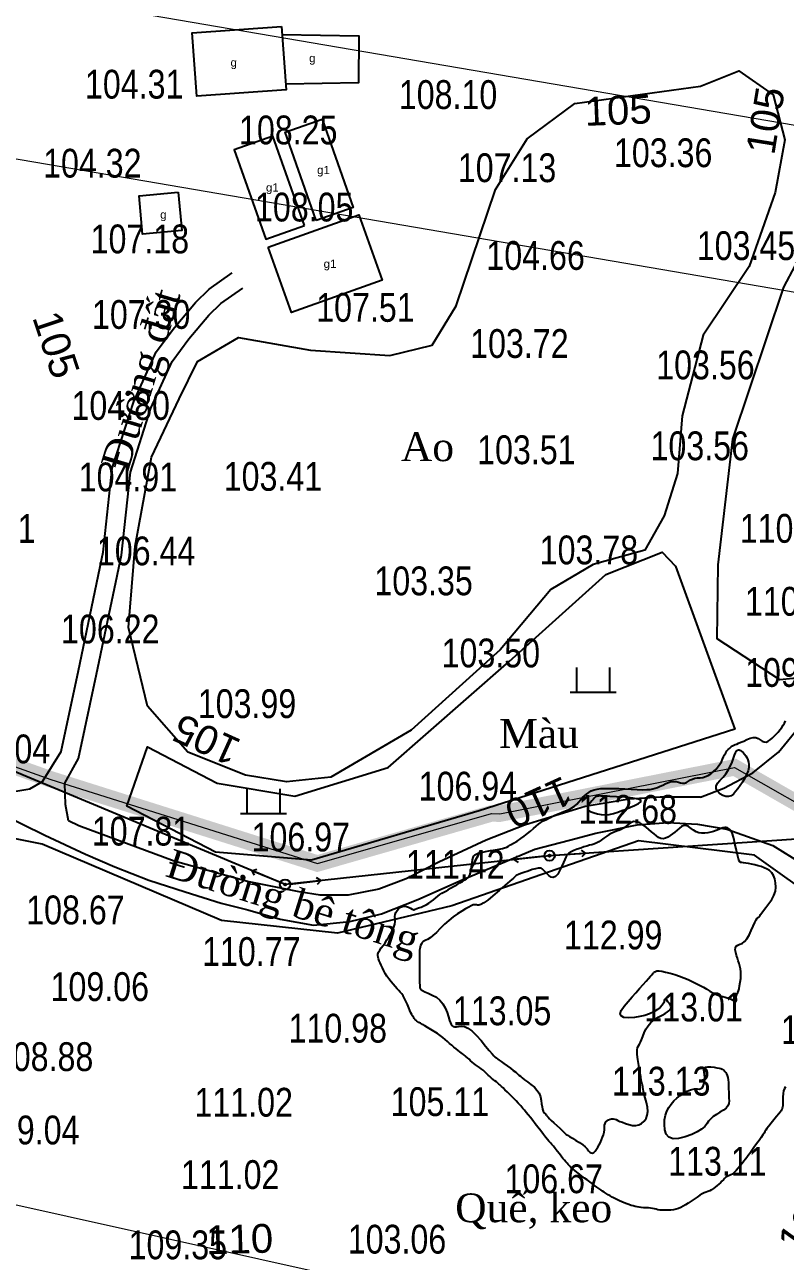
# Model space of a CAD drawing. Header units: metres. Extents: x 429565 to 431255, y 2472510 to 2473324.
# Drawn here: x 430617.7 to 430710.1, y 2472739 to 2472889.3 of the extents above; entities that cross this region are included whole.
import ezdxf
from ezdxf.enums import TextEntityAlignment as Align

# ---------------------------------------------------------------- set-up
doc = ezdxf.new("R2010")
doc.units = ezdxf.units.M
doc.layers.get('0').update_dxf_attribs({"color": 50})
for name, color, linetype in [('cdct', 7, 'Continuous'), ('cdht', 7, 'Continuous'), ('Docao', 7, 'Continuous'), ('duong', 9, 'Continuous'), ('duongdien', 233, 'Continuous'), ('Ghichu', 7, 'Continuous'), ('hanh nha', 6, 'Continuous'), ('mau2000', 3, 'Continuous'), ('MHBS_DongMuc', 3, 'Continuous'), ('nha', 6, 'Continuous'), ('RG', 3, 'Continuous'), ('thuyhe', 4, 'Continuous')]:
    doc.layers.add(name, color=color, linetype=linetype)
doc.layers.add('PLine_5', color=2, linetype='Continuous', lineweight=0)
doc.layers.add('PLine_74', color=74, linetype='Continuous', lineweight=0)
doc.styles.add('ghichu', font='times.ttf', dxfattribs={"height": 1.5})
doc.styles.get("Standard").update_dxf_attribs({"font": 'arial.ttf'})
doc.linetypes.add('DUONG_MEP_NUOC1', pattern='A,0.2,[130,ltypeshp.shx,S=0.15,R=0,X=0,Y=-0.15],0.05,[130,ltypeshp.shx,S=0.15,R=0,X=0,Y=-0.15],1', length=1.25)
doc.linetypes.add('HDPE710', pattern='A,1,-0.3,["HDPE 710",Standard,S=0.1,R=0,X=-0.1,Y=-0.05],-0.8', length=2.1)
doc.linetypes.add('R_GIOI_TV', pattern='A,0,[133,ltypeshp.shx,S=0.04,R=0,X=-0.03,Y=0],-0.5', length=0.5)

# ---------------------------------------------------------------- blocks, each defined once
blk = doc.blocks.new('hathe_dynamic')
at = {"layer": 'cdht'}
blk.add_hatch(color=256, dxfattribs=at).paths.add_polyline_path([(0.05, 0, 1), (-0.05, 0, 1)])
for p, q in [((0.25, 0), (1.75, 0)), ((1.75, 0), (1.558, 0.161)), ((1.75, 0), (1.558, -0.161))]:
    blk.add_line(p, q, dxfattribs=at)
for radius in [0.25, 0.05]:
    blk.add_circle((0, 0), radius, dxfattribs=at)
blk = doc.blocks.new('mau')
for p, q in [((-0.5, 0), (-0.5, 0.75)), ((0.5, 0), (0.5, 0.75)), ((-0.7, 0), (0.7, 0))]:
    blk.add_line(p, q)
blk = doc.blocks.new('A$Ce915ad33')
at = {"layer": 'duong', "color": 8}
for points in [[(430699.79, 2472795.41), (430702.64, 2472796.49), (430706.15, 2472798.37), (430709.26, 2472800.86), (430711.99, 2472804.18), (430714.72, 2472808.65), (430719.34, 2472818.15), (430722, 2472824.2), (430725.14, 2472829.89), (430728.77, 2472836.08), (430732.32, 2472842.49), (430734.4, 2472848.71), (430735.98, 2472853.73), (430737.02, 2472863.3), (430736.97, 2472868.64), (430735.87, 2472872.81)], [(430615.85, 2472796.02), (430618.28, 2472796.43), (430619.83, 2472797.3), (430622.12, 2472800.95), (430624.23, 2472810.8), (430627.2, 2472825.17), (430628.32, 2472835.37), (430630.92, 2472843.5), (430633.65, 2472849.5), (430635.87, 2472852.47), (430638.42, 2472855.51), (430640.09, 2472857.12), (430642.87, 2472859.1)], [(430622.99, 2472792.53), (430622.65, 2472794.51), (430622.57, 2472797.12), (430624.23, 2472800.09), (430626.42, 2472810.34), (430629.42, 2472824.82), (430630.52, 2472834.91), (430633.02, 2472842.69), (430635.59, 2472848.35), (430637.63, 2472851.08), (430640.06, 2472853.98), (430641.52, 2472855.39), (430644.17, 2472857.27)], [(430699.79, 2472795.41), (430694.9, 2472795.42), (430691.14, 2472795.17), (430685.8, 2472794.28), (430678.4, 2472792.01), (430673.74, 2472790.17), (430668, 2472787.51), (430664.02, 2472785.49), (430660.73, 2472784.21), (430656.98, 2472783.51), (430653.6, 2472783.51), (430651.02, 2472783.89), (430644.75, 2472785.18), (430635.82, 2472787.64), (430624.26, 2472791.91), (430622.99, 2472792.53)]]:
    blk.add_lwpolyline(points, dxfattribs=at)
at = {"layer": 'duong', "color": 8, "elevation": 84.23}
blk.add_lwpolyline([(430611.78, 2472794.87), (430620.11, 2472790.8), (430625.08, 2472788.47), (430628.64, 2472786.95), (430632.78, 2472785.32), (430637.17, 2472783.91), (430641.54, 2472782.53), (430644.79, 2472781.72), (430648.74, 2472780.57), (430652.77, 2472779.85), (430657.2, 2472780.31), (430661.02, 2472781.22), (430665.45, 2472782.96), (430670.84, 2472785.35), (430679.68, 2472789.08), (430683.9, 2472790.19), (430687.08, 2472791.04), (430692.12, 2472792.03), (430695.82, 2472792.35), (430699.42, 2472792.12), (430702.99, 2472791.54), (430708.59, 2472789.54), (430714.45, 2472785.91)], dxfattribs=at)
at = {"layer": 'duongdien', "color": 8}
blk.add_lwpolyline([(431045.74, 2472509.8), (431035.51, 2472552.41), (431021.39, 2472589.24), (431008.81, 2472623.06), (430982.16, 2472633.45), (430950.85, 2472644.62), (430914.62, 2472655.53), (430870.18, 2472672.84), (430833.13, 2472691.81), (430795.06, 2472717.26), (430769.62, 2472732.08), (430748.78, 2472758.78), (430715.07, 2472790.55), (430681.46, 2472788.3), (430649.32, 2472784.79), (430610.07, 2472801.17)], dxfattribs=at)
at = {"layer": 'MHBS_DongMuc', "color": 8}
for points, elevation in [([(430710.13, 2472760.22), (430709.99, 2472760.02), (430709.89, 2472759.74), (430709.83, 2472759.39), (430709.81, 2472758.96), (430709.81, 2472758.54), (430709.8, 2472758.19), (430709.79, 2472757.92), (430709.77, 2472757.73), (430709.74, 2472757.62), (430709.72, 2472757.55), (430709.7, 2472757.49), (430709.68, 2472757.44), (430709.66, 2472757.4), (430709.65, 2472757.37), (430709.6, 2472757.3), (430709.48, 2472757.15), (430709.3, 2472756.92), (430709.04, 2472756.61), (430708.71, 2472756.21), (430708.38, 2472755.8), (430708.1, 2472755.45), (430707.88, 2472755.16), (430707.72, 2472754.93), (430707.62, 2472754.77), (430707.52, 2472754.6), (430707.36, 2472754.37), (430707.16, 2472754.07), (430706.91, 2472753.71), (430706.61, 2472753.28), (430706.3, 2472752.85), (430706.03, 2472752.46), (430705.8, 2472752.13), (430705.59, 2472751.85), (430705.43, 2472751.62), (430705.27, 2472751.41), (430705.08, 2472751.17), (430704.87, 2472750.91), (430704.64, 2472750.63), (430704.38, 2472750.32), (430704.13, 2472750.03), (430703.89, 2472749.79), (430703.69, 2472749.62), (430703.5, 2472749.5), (430703.34, 2472749.44), (430703.19, 2472749.39), (430703.04, 2472749.32), (430702.89, 2472749.22), (430702.73, 2472749.08), (430702.58, 2472748.92), (430702.41, 2472748.74), (430702.23, 2472748.56), (430702.04, 2472748.38), (430701.83, 2472748.21), (430701.6, 2472748.03), (430701.37, 2472747.86), (430701.14, 2472747.71), (430700.92, 2472747.59), (430700.7, 2472747.49), (430700.49, 2472747.41), (430700.26, 2472747.33), (430700, 2472747.2), (430699.71, 2472747.03), (430699.38, 2472746.82), (430699.02, 2472746.56), (430698.66, 2472746.3), (430698.31, 2472746.07), (430697.99, 2472745.87), (430697.69, 2472745.7), (430697.41, 2472745.56), (430697.13, 2472745.44), (430696.83, 2472745.35), (430696.52, 2472745.28), (430696.18, 2472745.24), (430695.82, 2472745.21), (430695.48, 2472745.21), (430695.16, 2472745.21), (430694.88, 2472745.24), (430694.63, 2472745.28), (430694.42, 2472745.33), (430694.21, 2472745.38), (430693.98, 2472745.43), (430693.73, 2472745.47), (430693.47, 2472745.49), (430693.18, 2472745.51), (430692.89, 2472745.53), (430692.61, 2472745.55), (430692.35, 2472745.59), (430692.1, 2472745.63), (430691.86, 2472745.68), (430691.63, 2472745.74), (430691.38, 2472745.81), (430691.11, 2472745.9), (430690.83, 2472746), (430690.54, 2472746.11), (430690.24, 2472746.24), (430689.94, 2472746.37), (430689.65, 2472746.51), (430689.37, 2472746.65), (430689.08, 2472746.8), (430688.81, 2472746.95), (430688.56, 2472747.1), (430688.32, 2472747.25), (430688.09, 2472747.4), (430687.89, 2472747.54), (430687.68, 2472747.69), (430687.45, 2472747.86), (430687.2, 2472748.04), (430686.93, 2472748.23), (430686.64, 2472748.45), (430686.34, 2472748.67), (430686.03, 2472748.9), (430685.72, 2472749.13), (430685.4, 2472749.36), (430685.08, 2472749.61), (430684.77, 2472749.83), (430684.52, 2472750.03), (430684.32, 2472750.2), (430684.16, 2472750.33), (430684.05, 2472750.43), (430683.96, 2472750.53), (430683.85, 2472750.64), (430683.73, 2472750.78), (430683.6, 2472750.93), (430683.45, 2472751.09), (430683.28, 2472751.29), (430683.09, 2472751.51), (430682.88, 2472751.78), (430682.65, 2472752.07), (430682.39, 2472752.4), (430682.14, 2472752.72), (430681.93, 2472752.99), (430681.75, 2472753.21), (430681.6, 2472753.37), (430681.49, 2472753.48), (430681.37, 2472753.61), (430681.2, 2472753.81), (430680.98, 2472754.08), (430680.71, 2472754.43), (430680.38, 2472754.86), (430680.04, 2472755.3), (430679.72, 2472755.72), (430679.41, 2472756.12), (430679.13, 2472756.48), (430678.86, 2472756.81), (430678.61, 2472757.11), (430678.4, 2472757.36), (430678.22, 2472757.58), (430678.08, 2472757.76), (430677.97, 2472757.9), (430677.85, 2472758.04), (430677.66, 2472758.24), (430677.41, 2472758.5), (430677.1, 2472758.81), (430676.72, 2472759.18), (430676.35, 2472759.55), (430676.04, 2472759.85), (430675.8, 2472760.08), (430675.62, 2472760.26), (430675.51, 2472760.37), (430675.42, 2472760.45), (430675.31, 2472760.55), (430675.16, 2472760.66), (430675, 2472760.8), (430674.8, 2472760.94), (430674.6, 2472761.1), (430674.39, 2472761.27), (430674.19, 2472761.45), (430673.98, 2472761.64), (430673.78, 2472761.83), (430673.58, 2472762.03), (430673.37, 2472762.22), (430673.15, 2472762.4), (430672.93, 2472762.57), (430672.7, 2472762.73), (430672.47, 2472762.89), (430672.26, 2472763.05), (430672.05, 2472763.21), (430671.85, 2472763.38), (430671.67, 2472763.56), (430671.5, 2472763.72), (430671.34, 2472763.86), (430671.21, 2472763.98), (430671.09, 2472764.07), (430670.98, 2472764.15), (430670.87, 2472764.22), (430670.73, 2472764.33), (430670.55, 2472764.47), (430670.34, 2472764.63), (430670.1, 2472764.83), (430669.84, 2472765.04), (430669.57, 2472765.26), (430669.31, 2472765.49), (430669.04, 2472765.72), (430668.77, 2472765.95), (430668.48, 2472766.19), (430668.17, 2472766.43), (430667.82, 2472766.68), (430667.44, 2472766.93), (430667.03, 2472767.18), (430666.63, 2472767.41), (430666.29, 2472767.61), (430666, 2472767.79), (430665.77, 2472767.93), (430665.59, 2472768.03), (430665.45, 2472768.12), (430665.34, 2472768.2), (430665.24, 2472768.27), (430665.17, 2472768.33), (430665.12, 2472768.38), (430665.08, 2472768.43), (430665.02, 2472768.5), (430664.96, 2472768.6), (430664.89, 2472768.7), (430664.81, 2472768.83), (430664.72, 2472769), (430664.61, 2472769.22), (430664.48, 2472769.5), (430664.34, 2472769.83), (430664.18, 2472770.22), (430664.01, 2472770.62), (430663.84, 2472770.96), (430663.67, 2472771.26), (430663.49, 2472771.51), (430663.32, 2472771.72), (430663.14, 2472771.91), (430662.94, 2472772.13), (430662.71, 2472772.39), (430662.47, 2472772.67), (430662.2, 2472772.99), (430661.94, 2472773.32), (430661.7, 2472773.65), (430661.49, 2472773.99), (430661.3, 2472774.32), (430661.14, 2472774.66), (430661, 2472774.98), (430660.88, 2472775.27), (430660.77, 2472775.53), (430660.68, 2472775.76), (430660.61, 2472775.95), (430660.58, 2472776.14), (430660.6, 2472776.34), (430660.68, 2472776.57), (430660.82, 2472776.82), (430661.01, 2472777.1), (430661.24, 2472777.39), (430661.47, 2472777.71), (430661.7, 2472778.06), (430661.94, 2472778.44), (430662.17, 2472778.85), (430662.38, 2472779.25), (430662.54, 2472779.63), (430662.64, 2472779.98), (430662.69, 2472780.31), (430662.68, 2472780.61), (430662.66, 2472780.89), (430662.7, 2472781.16), (430662.79, 2472781.41), (430662.93, 2472781.64), (430663.12, 2472781.85), (430663.34, 2472782.03), (430663.57, 2472782.13), (430663.81, 2472782.17), (430664.06, 2472782.13), (430664.32, 2472782.03), (430664.56, 2472781.91), (430664.75, 2472781.82), (430664.88, 2472781.76), (430664.97, 2472781.73), (430665, 2472781.73), (430665.04, 2472781.76), (430665.14, 2472781.81), (430665.31, 2472781.87), (430665.54, 2472781.96), (430665.84, 2472782.06), (430666.16, 2472782.19), (430666.47, 2472782.34), (430666.78, 2472782.52), (430667.07, 2472782.72), (430667.35, 2472782.95), (430667.62, 2472783.18), (430667.88, 2472783.38), (430668.12, 2472783.57), (430668.36, 2472783.73), (430668.59, 2472783.86), (430668.84, 2472784), (430669.12, 2472784.16), (430669.43, 2472784.34), (430669.78, 2472784.54), (430670.17, 2472784.77), (430670.55, 2472784.99), (430670.88, 2472785.18), (430671.15, 2472785.35), (430671.37, 2472785.48), (430671.53, 2472785.59), (430671.66, 2472785.73), (430671.77, 2472785.93), (430671.86, 2472786.22), (430671.94, 2472786.57), (430671.99, 2472787.01), (430672.04, 2472787.44), (430672.1, 2472787.79), (430672.17, 2472788.07), (430672.26, 2472788.28), (430672.36, 2472788.41), (430672.53, 2472788.5), (430672.8, 2472788.59), (430673.18, 2472788.7), (430673.67, 2472788.8), (430674.27, 2472788.91), (430674.87, 2472789.02), (430675.35, 2472789.1), (430675.73, 2472789.18), (430675.98, 2472789.24), (430676.13, 2472789.28), (430676.26, 2472789.34), (430676.46, 2472789.45), (430676.73, 2472789.61), (430677.08, 2472789.82), (430677.51, 2472790.08), (430677.96, 2472790.38), (430678.38, 2472790.67), (430678.78, 2472790.98), (430679.16, 2472791.28), (430679.51, 2472791.6), (430679.83, 2472791.89), (430680.12, 2472792.14), (430680.38, 2472792.33), (430680.61, 2472792.48), (430680.81, 2472792.58), (430680.99, 2472792.66), (430681.18, 2472792.74), (430681.38, 2472792.84), (430681.58, 2472792.94), (430681.79, 2472793.05), (430682.02, 2472793.17), (430682.3, 2472793.3), (430682.62, 2472793.43), (430682.98, 2472793.58), (430683.39, 2472793.74), (430683.8, 2472793.91), (430684.17, 2472794.1), (430684.49, 2472794.32), (430684.77, 2472794.56), (430685.01, 2472794.83), (430685.23, 2472795.1), (430685.46, 2472795.35), (430685.71, 2472795.58), (430685.96, 2472795.79), (430686.23, 2472795.99), (430686.53, 2472796.16), (430686.87, 2472796.3), (430687.25, 2472796.4), (430687.68, 2472796.46), (430688.15, 2472796.48), (430688.67, 2472796.48), (430689.25, 2472796.48), (430689.89, 2472796.45), (430690.6, 2472796.42), (430691.37, 2472796.38), (430692.11, 2472796.34), (430692.75, 2472796.32), (430693.27, 2472796.33), (430693.69, 2472796.36), (430694.01, 2472796.42), (430694.28, 2472796.5), (430694.57, 2472796.6), (430694.88, 2472796.73), (430695.21, 2472796.88), (430695.57, 2472797.05), (430695.92, 2472797.2), (430696.25, 2472797.3), (430696.56, 2472797.33), (430696.85, 2472797.31), (430697.11, 2472797.22), (430697.36, 2472797.14), (430697.61, 2472797.1), (430697.85, 2472797.13), (430698.1, 2472797.21), (430698.33, 2472797.35), (430698.58, 2472797.5), (430698.84, 2472797.61), (430699.13, 2472797.7), (430699.43, 2472797.75), (430699.75, 2472797.77), (430700.08, 2472797.8), (430700.41, 2472797.9), (430700.74, 2472798.05), (430701.06, 2472798.26), (430701.39, 2472798.53), (430701.69, 2472798.83), (430701.95, 2472799.13), (430702.17, 2472799.42), (430702.35, 2472799.72), (430702.48, 2472800.01), (430702.6, 2472800.3), (430702.72, 2472800.56), (430702.86, 2472800.8), (430703.02, 2472801.02), (430703.18, 2472801.21), (430703.35, 2472801.38), (430703.51, 2472801.52), (430703.68, 2472801.64), (430703.84, 2472801.73), (430704.01, 2472801.8), (430704.2, 2472801.86), (430704.43, 2472801.95), (430704.72, 2472802.08), (430705.06, 2472802.23), (430705.45, 2472802.41), (430705.85, 2472802.57), (430706.21, 2472802.64), (430706.53, 2472802.64), (430706.82, 2472802.55), (430707.06, 2472802.37), (430707.29, 2472802.2), (430707.53, 2472802.12), (430707.77, 2472802.11), (430708.01, 2472802.2), (430708.25, 2472802.37), (430708.5, 2472802.58), (430708.74, 2472802.81), (430708.98, 2472803.06), (430709.22, 2472803.32), (430709.45, 2472803.6), (430709.67, 2472803.88), (430709.85, 2472804.16), (430710.01, 2472804.42), (430710.13, 2472804.68)], 112), ([(430705.69, 2472799.36), (430705.67, 2472799.01), (430705.58, 2472798.61), (430705.41, 2472798.18), (430705.18, 2472797.71), (430704.9, 2472797.24), (430704.63, 2472796.81), (430704.35, 2472796.42), (430704.07, 2472796.09), (430703.8, 2472795.79), (430703.51, 2472795.57), (430703.2, 2472795.47), (430702.87, 2472795.48), (430702.52, 2472795.6), (430702.15, 2472795.83), (430701.85, 2472796.13), (430701.7, 2472796.44), (430701.7, 2472796.76), (430701.86, 2472797.1), (430702.17, 2472797.45), (430702.54, 2472797.82), (430702.87, 2472798.23), (430703.16, 2472798.67), (430703.41, 2472799.14), (430703.63, 2472799.65), (430703.81, 2472800.13), (430703.95, 2472800.51), (430704.06, 2472800.78), (430704.13, 2472800.95), (430704.17, 2472801.02), (430704.19, 2472801.04), (430704.21, 2472801.06), (430704.23, 2472801.07), (430704.25, 2472801.08), (430704.27, 2472801.09), (430704.29, 2472801.1), (430704.32, 2472801.11), (430704.35, 2472801.12), (430704.39, 2472801.14), (430704.43, 2472801.16), (430704.49, 2472801.17), (430704.58, 2472801.13), (430704.69, 2472801.07), (430704.82, 2472800.96), (430704.98, 2472800.82), (430705.15, 2472800.65), (430705.29, 2472800.44), (430705.42, 2472800.22), (430705.54, 2472799.96), (430705.64, 2472799.68), (430705.69, 2472799.36)], 113), ([(430689.6, 2472795.45), (430688.77, 2472795.5), (430688.15, 2472795.53), (430687.73, 2472795.55), (430687.51, 2472795.56), (430687.39, 2472795.55), (430687.29, 2472795.54), (430687.2, 2472795.51), (430687.11, 2472795.48), (430687.04, 2472795.44), (430686.96, 2472795.37), (430686.86, 2472795.27), (430686.74, 2472795.14), (430686.6, 2472794.96), (430686.43, 2472794.75), (430686.27, 2472794.54), (430686.16, 2472794.35), (430686.08, 2472794.19), (430686.05, 2472794.05), (430686.06, 2472793.94), (430686.13, 2472793.84), (430686.29, 2472793.74), (430686.53, 2472793.63), (430686.86, 2472793.52), (430687.28, 2472793.4), (430687.74, 2472793.31), (430688.22, 2472793.28), (430688.71, 2472793.32), (430689.22, 2472793.42), (430689.74, 2472793.58), (430690.26, 2472793.77), (430690.77, 2472793.97), (430691.28, 2472794.19), (430691.77, 2472794.4), (430692.25, 2472794.63), (430692.57, 2472794.85), (430692.57, 2472795.03), (430692.24, 2472795.18), (430691.59, 2472795.3), (430690.62, 2472795.39), (430689.6, 2472795.45)], 113), ([(430698.35, 2472791.84), (430698.06, 2472791.95), (430697.78, 2472791.96), (430697.51, 2472791.86), (430697.24, 2472791.66), (430696.97, 2472791.4), (430696.69, 2472791.17), (430696.41, 2472790.95), (430696.13, 2472790.74), (430695.84, 2472790.55), (430695.55, 2472790.41), (430695.27, 2472790.35), (430694.99, 2472790.38), (430694.71, 2472790.5), (430694.44, 2472790.7), (430694.16, 2472790.95), (430693.86, 2472791.21), (430693.53, 2472791.48), (430693.18, 2472791.76), (430692.8, 2472792.06), (430692.42, 2472792.3), (430692.06, 2472792.43), (430691.71, 2472792.44), (430691.38, 2472792.34), (430691.06, 2472792.13), (430690.75, 2472791.88), (430690.45, 2472791.66), (430690.16, 2472791.49), (430689.87, 2472791.36), (430689.6, 2472791.27), (430689.32, 2472791.17), (430689.03, 2472791.04), (430688.72, 2472790.87), (430688.4, 2472790.67), (430688.07, 2472790.42), (430687.74, 2472790.18), (430687.43, 2472789.97), (430687.13, 2472789.81), (430686.84, 2472789.7), (430686.58, 2472789.62), (430686.3, 2472789.56), (430685.99, 2472789.47), (430685.63, 2472789.36), (430685.25, 2472789.23), (430684.82, 2472789.08), (430684.41, 2472788.91), (430684.08, 2472788.75), (430683.82, 2472788.6), (430683.64, 2472788.44), (430683.53, 2472788.29), (430683.44, 2472788.1), (430683.31, 2472787.82), (430683.14, 2472787.47), (430682.94, 2472787.04), (430682.71, 2472786.52), (430682.45, 2472786.06), (430682.18, 2472785.76), (430681.91, 2472785.63), (430681.64, 2472785.68), (430681.36, 2472785.89), (430681.09, 2472786.17), (430680.87, 2472786.39), (430680.69, 2472786.57), (430680.54, 2472786.69), (430680.44, 2472786.77), (430680.31, 2472786.8), (430680.08, 2472786.78), (430679.76, 2472786.71), (430679.35, 2472786.6), (430678.84, 2472786.43), (430678.34, 2472786.26), (430677.95, 2472786.12), (430677.67, 2472786.02), (430677.49, 2472785.94), (430677.41, 2472785.91), (430677.32, 2472785.81), (430677.06, 2472785.58), (430676.64, 2472785.21), (430676.06, 2472784.7), (430675.32, 2472784.05), (430674.57, 2472783.4), (430673.95, 2472782.9), (430673.46, 2472782.55), (430673.1, 2472782.35), (430672.87, 2472782.29), (430672.72, 2472782.3), (430672.58, 2472782.31), (430672.46, 2472782.32), (430672.36, 2472782.33), (430672.28, 2472782.34), (430672.16, 2472782.31), (430671.95, 2472782.22), (430671.65, 2472782.06), (430671.26, 2472781.85), (430670.78, 2472781.57), (430670.26, 2472781.23), (430669.74, 2472780.86), (430669.22, 2472780.43), (430668.7, 2472779.97), (430668.18, 2472779.46), (430667.7, 2472778.98), (430667.28, 2472778.6), (430666.93, 2472778.31), (430666.64, 2472778.12), (430666.43, 2472778.02), (430666.26, 2472777.96), (430666.11, 2472777.87), (430665.98, 2472777.74), (430665.88, 2472777.58), (430665.79, 2472777.39), (430665.73, 2472777.19), (430665.68, 2472777), (430665.65, 2472776.83), (430665.64, 2472776.67), (430665.65, 2472776.52), (430665.66, 2472776.32), (430665.67, 2472775.98), (430665.67, 2472775.52), (430665.67, 2472774.92), (430665.67, 2472774.19), (430665.67, 2472773.48), (430665.67, 2472772.91), (430665.68, 2472772.5), (430665.7, 2472772.25), (430665.72, 2472772.15), (430665.74, 2472772.12), (430665.76, 2472772.1), (430665.78, 2472772.08), (430665.79, 2472772.06), (430665.8, 2472772.03), (430665.86, 2472771.99), (430666.03, 2472771.9), (430666.31, 2472771.77), (430666.69, 2472771.59), (430667.19, 2472771.37), (430667.7, 2472771.09), (430668.14, 2472770.73), (430668.5, 2472770.31), (430668.79, 2472769.82), (430669, 2472769.25), (430669.17, 2472768.71), (430669.31, 2472768.28), (430669.41, 2472767.97), (430669.49, 2472767.78), (430669.54, 2472767.7), (430669.58, 2472767.68), (430669.62, 2472767.65), (430669.66, 2472767.62), (430669.7, 2472767.59), (430669.74, 2472767.55), (430669.81, 2472767.53), (430669.94, 2472767.52), (430670.14, 2472767.52), (430670.4, 2472767.54), (430670.73, 2472767.58), (430671.11, 2472767.55), (430671.54, 2472767.36), (430672.02, 2472767.01), (430672.55, 2472766.51), (430673.13, 2472765.84), (430673.69, 2472765.17), (430674.13, 2472764.64), (430674.47, 2472764.24), (430674.7, 2472763.99), (430674.82, 2472763.87), (430674.88, 2472763.83), (430674.94, 2472763.79), (430675, 2472763.74), (430675.05, 2472763.7), (430675.09, 2472763.65), (430675.17, 2472763.59), (430675.34, 2472763.46), (430675.58, 2472763.28), (430675.89, 2472763.05), (430676.29, 2472762.76), (430676.7, 2472762.47), (430677.05, 2472762.21), (430677.34, 2472761.98), (430677.57, 2472761.8), (430677.74, 2472761.65), (430677.91, 2472761.49), (430678.14, 2472761.31), (430678.43, 2472761.08), (430678.79, 2472760.82), (430679.2, 2472760.51), (430679.61, 2472760.18), (430679.93, 2472759.82), (430680.18, 2472759.43), (430680.35, 2472759.01), (430680.43, 2472758.56), (430680.48, 2472758.13), (430680.54, 2472757.78), (430680.61, 2472757.49), (430680.69, 2472757.27), (430680.77, 2472757.13), (430680.86, 2472757.02), (430680.95, 2472756.92), (430681.03, 2472756.82), (430681.1, 2472756.72), (430681.17, 2472756.63), (430681.28, 2472756.51), (430681.44, 2472756.34), (430681.67, 2472756.11), (430681.97, 2472755.83), (430682.33, 2472755.5), (430682.69, 2472755.17), (430682.97, 2472754.91), (430683.18, 2472754.71), (430683.32, 2472754.57), (430683.39, 2472754.5), (430683.46, 2472754.44), (430683.63, 2472754.33), (430683.88, 2472754.17), (430684.23, 2472753.96), (430684.67, 2472753.7), (430685.11, 2472753.43), (430685.49, 2472753.17), (430685.8, 2472752.92), (430686.04, 2472752.68), (430686.21, 2472752.45), (430686.35, 2472752.27), (430686.5, 2472752.18), (430686.66, 2472752.17), (430686.82, 2472752.25), (430687, 2472752.41), (430687.17, 2472752.63), (430687.34, 2472752.88), (430687.49, 2472753.15), (430687.64, 2472753.44), (430687.79, 2472753.76), (430687.91, 2472754.08), (430688.01, 2472754.4), (430688.08, 2472754.7), (430688.12, 2472755), (430688.13, 2472755.28), (430688.14, 2472755.54), (430688.2, 2472755.76), (430688.3, 2472755.95), (430688.44, 2472756.1), (430688.62, 2472756.21), (430688.81, 2472756.29), (430689, 2472756.33), (430689.19, 2472756.33), (430689.37, 2472756.3), (430689.55, 2472756.23), (430689.75, 2472756.13), (430690.01, 2472756.02), (430690.32, 2472755.9), (430690.69, 2472755.77), (430691.11, 2472755.63), (430691.54, 2472755.53), (430691.94, 2472755.52), (430692.31, 2472755.6), (430692.64, 2472755.77), (430692.94, 2472756.03), (430693.18, 2472756.37), (430693.33, 2472756.77), (430693.39, 2472757.22), (430693.36, 2472757.73), (430693.24, 2472758.31), (430693.09, 2472758.86), (430692.97, 2472759.31), (430692.88, 2472759.67), (430692.83, 2472759.93), (430692.8, 2472760.09), (430692.79, 2472760.2), (430692.78, 2472760.3), (430692.76, 2472760.39), (430692.74, 2472760.47), (430692.71, 2472760.55), (430692.67, 2472760.69), (430692.61, 2472760.99), (430692.53, 2472761.44), (430692.42, 2472762.04), (430692.29, 2472762.79), (430692.18, 2472763.54), (430692.12, 2472764.16), (430692.11, 2472764.65), (430692.15, 2472764.99), (430692.25, 2472765.2), (430692.37, 2472765.38), (430692.51, 2472765.63), (430692.65, 2472765.94), (430692.81, 2472766.32), (430692.97, 2472766.76), (430693.17, 2472767.22), (430693.44, 2472767.64), (430693.78, 2472768.02), (430694.19, 2472768.37), (430694.66, 2472768.67), (430695.13, 2472768.93), (430695.5, 2472769.14), (430695.78, 2472769.31), (430695.96, 2472769.43), (430696.05, 2472769.51), (430696.09, 2472769.56), (430696.13, 2472769.62), (430696.17, 2472769.67), (430696.21, 2472769.73), (430696.24, 2472769.79), (430696.25, 2472769.87), (430696.21, 2472769.98), (430696.14, 2472770.14), (430696.02, 2472770.32), (430695.85, 2472770.55), (430695.69, 2472770.74), (430695.56, 2472770.84), (430695.46, 2472770.85), (430695.4, 2472770.77), (430695.37, 2472770.59), (430695.32, 2472770.36), (430695.16, 2472770.12), (430694.91, 2472769.87), (430694.56, 2472769.61), (430694.11, 2472769.34), (430693.6, 2472769.09), (430693.03, 2472768.89), (430692.43, 2472768.74), (430691.78, 2472768.65), (430691.09, 2472768.61), (430690.5, 2472768.65), (430690.15, 2472768.82), (430690.04, 2472769.1), (430690.17, 2472769.5), (430690.54, 2472770.01), (430691.03, 2472770.58), (430691.5, 2472771.13), (430691.95, 2472771.65), (430692.39, 2472772.15), (430692.82, 2472772.63), (430693.2, 2472773.05), (430693.5, 2472773.39), (430693.73, 2472773.65), (430693.88, 2472773.83), (430693.96, 2472773.93), (430694, 2472773.98), (430694.07, 2472774.04), (430694.14, 2472774.1), (430694.24, 2472774.17), (430694.35, 2472774.24), (430694.51, 2472774.29), (430694.77, 2472774.29), (430695.12, 2472774.25), (430695.56, 2472774.16), (430696.1, 2472774.02), (430696.67, 2472773.85), (430697.23, 2472773.66), (430697.77, 2472773.46), (430698.3, 2472773.24), (430698.8, 2472773.01), (430699.29, 2472772.77), (430699.74, 2472772.54), (430700.17, 2472772.31), (430700.57, 2472772.08), (430700.95, 2472771.85), (430701.3, 2472771.65), (430701.63, 2472771.47), (430701.95, 2472771.34), (430702.25, 2472771.24), (430702.52, 2472771.17), (430702.79, 2472771.11), (430703.04, 2472771.04), (430703.28, 2472770.95), (430703.51, 2472770.85), (430703.73, 2472770.73), (430703.92, 2472770.64), (430704.06, 2472770.6), (430704.15, 2472770.63), (430704.19, 2472770.72), (430704.18, 2472770.87), (430704.15, 2472771.04), (430704.14, 2472771.19), (430704.16, 2472771.33), (430704.2, 2472771.44), (430704.26, 2472771.54), (430704.33, 2472771.66), (430704.4, 2472771.86), (430704.48, 2472772.14), (430704.55, 2472772.49), (430704.63, 2472772.92), (430704.7, 2472773.38), (430704.72, 2472773.8), (430704.71, 2472774.19), (430704.67, 2472774.55), (430704.59, 2472774.88), (430704.49, 2472775.2), (430704.39, 2472775.52), (430704.29, 2472775.85), (430704.19, 2472776.19), (430704.09, 2472776.52), (430704.03, 2472776.84), (430704.05, 2472777.1), (430704.15, 2472777.3), (430704.32, 2472777.44), (430704.58, 2472777.53), (430704.87, 2472777.64), (430705.16, 2472777.87), (430705.43, 2472778.2), (430705.7, 2472778.65), (430705.95, 2472779.2), (430706.19, 2472779.75), (430706.39, 2472780.19), (430706.56, 2472780.5), (430706.69, 2472780.7), (430706.78, 2472780.78), (430706.86, 2472780.81), (430706.92, 2472780.85), (430706.97, 2472780.9), (430707.01, 2472780.96), (430707.04, 2472781.03), (430707.1, 2472781.16), (430707.24, 2472781.36), (430707.45, 2472781.65), (430707.74, 2472782.02), (430708.11, 2472782.48), (430708.47, 2472782.98), (430708.73, 2472783.48), (430708.9, 2472783.98), (430708.96, 2472784.49), (430708.93, 2472785.01), (430708.82, 2472785.49), (430708.67, 2472785.89), (430708.46, 2472786.23), (430708.2, 2472786.49), (430707.9, 2472786.68), (430707.55, 2472786.83), (430707.19, 2472786.97), (430706.82, 2472787.08), (430706.42, 2472787.18), (430706.01, 2472787.27), (430705.62, 2472787.34), (430705.29, 2472787.4), (430705.03, 2472787.44), (430704.83, 2472787.47), (430704.69, 2472787.48), (430704.58, 2472787.56), (430704.47, 2472787.76), (430704.36, 2472788.09), (430704.24, 2472788.55), (430704.12, 2472789.14), (430703.99, 2472789.75), (430703.88, 2472790.25), (430703.78, 2472790.66), (430703.68, 2472790.96), (430703.6, 2472791.16), (430703.51, 2472791.31), (430703.41, 2472791.43), (430703.31, 2472791.53), (430703.19, 2472791.62), (430703.07, 2472791.68), (430702.92, 2472791.72), (430702.74, 2472791.71), (430702.53, 2472791.67), (430702.29, 2472791.6), (430702.01, 2472791.48), (430701.71, 2472791.36), (430701.4, 2472791.25), (430701.06, 2472791.16), (430700.71, 2472791.09), (430700.34, 2472791.04), (430699.97, 2472791.03), (430699.61, 2472791.08), (430699.28, 2472791.2), (430698.95, 2472791.38), (430698.65, 2472791.62), (430698.35, 2472791.84)], 113), ([(430702.55, 2472762.28), (430702.67, 2472762.19), (430702.77, 2472762.08), (430702.87, 2472761.95), (430702.96, 2472761.79), (430703.04, 2472761.6), (430703.11, 2472761.36), (430703.15, 2472761.08), (430703.19, 2472760.74), (430703.21, 2472760.35), (430703.22, 2472759.95), (430703.23, 2472759.57), (430703.24, 2472759.2), (430703.26, 2472758.85), (430703.27, 2472758.51), (430703.24, 2472758.2), (430703.12, 2472757.9), (430702.9, 2472757.62), (430702.58, 2472757.36), (430702.16, 2472757.12), (430701.73, 2472756.87), (430701.35, 2472756.61), (430701.04, 2472756.33), (430700.77, 2472756.03), (430700.57, 2472755.71), (430700.32, 2472755.38), (430699.93, 2472755.06), (430699.4, 2472754.74), (430698.73, 2472754.43), (430697.92, 2472754.13), (430697.11, 2472753.93), (430696.46, 2472753.91), (430695.97, 2472754.09), (430695.64, 2472754.45), (430695.47, 2472755), (430695.42, 2472755.63), (430695.44, 2472756.21), (430695.53, 2472756.75), (430695.7, 2472757.25), (430695.95, 2472757.71), (430696.24, 2472758.12), (430696.58, 2472758.51), (430696.94, 2472758.85), (430697.34, 2472759.16), (430697.77, 2472759.44), (430698.19, 2472759.67), (430698.57, 2472759.83), (430698.91, 2472759.94), (430699.2, 2472759.98), (430699.45, 2472759.96), (430699.66, 2472759.94), (430699.84, 2472759.99), (430700, 2472760.1), (430700.12, 2472760.28), (430700.22, 2472760.53), (430700.29, 2472760.8), (430700.33, 2472761.09), (430700.33, 2472761.38), (430700.3, 2472761.69), (430700.24, 2472761.99), (430700.21, 2472762.27), (430700.28, 2472762.47), (430700.45, 2472762.6), (430700.71, 2472762.66), (430701.07, 2472762.64), (430701.45, 2472762.59), (430701.78, 2472762.53), (430702.05, 2472762.47), (430702.26, 2472762.42), (430702.42, 2472762.36), (430702.55, 2472762.28)], 113)]:
    blk.add_lwpolyline(points, dxfattribs=dict(at, elevation=elevation))
at = {"layer": 'nha', "color": 8}
for points in [[(430648.9, 2472889.04), (430649.44, 2472881.34), (430638.58, 2472880.59), (430638.04, 2472888.29)], [(430653.11, 2472865.49), (430649.32, 2472876.2), (430653.81, 2472877.78), (430657.59, 2472867.07)], [(430651.68, 2472864.86), (430647.82, 2472875.72), (430643.13, 2472874.06), (430646.99, 2472863.2)], [(430636.33, 2472868.91), (430636.75, 2472864.25), (430632.01, 2472863.82), (430631.59, 2472868.48)], [(430647.25, 2472862.22), (430658.28, 2472866.16), (430661.11, 2472858.23), (430650.08, 2472854.29)]]:
    blk.add_lwpolyline(points, close=True, dxfattribs=at)
blk.add_lwpolyline([(430648.97, 2472888.08), (430658.28, 2472887.91), (430658.25, 2472882.19), (430649.39, 2472882.06)], dxfattribs=at)
at = {"layer": 'PLine_5', "color": 8, "flags": 128}
blk.add_lwpolyline([(430587.53, 2472809.45), (430620.86, 2472797.57), (430653.24, 2472787.35), (430674.4, 2472793.43), (430675.41, 2472793.4), (430703.95, 2472799.03), (430716.44, 2472791.87), (430738.08, 2472773.08), (430755.32, 2472751.2), (430792.79, 2472720.1), (430825.08, 2472702.66), (430852.19, 2472681.27), (430901.16, 2472659.39), (430903.64, 2472658.24), (430938.66, 2472643.27), (430969.91, 2472642.23), (430989.86, 2472635.2), (431004.82, 2472617.02), (431015.77, 2472590.7), (431026.85, 2472572.25), (431054.55, 2472575.08), (431101.86, 2472575.52), (431182.02, 2472562.95)], dxfattribs=at)
at = {"layer": 'PLine_74', "color": 8, "flags": 128}
for points in [[(430513.54, 2472748.35), (430684.57, 2472710.27), (430825.15, 2472620.9), (431016.18, 2472539.52), (431216.96, 2472528.18), (431248.4, 2472665.71), (431122.68, 2472684.57), (430973.35, 2472718.12), (430847.53, 2472782.65), (430755.16, 2472869.51), (430572.78, 2472900.71)], [(430518.91, 2472767.64), (430692.33, 2472729.03), (430834.49, 2472638.66), (431019.02, 2472560.05), (431209.35, 2472584.54), (431224.1, 2472649.13), (431119, 2472664.89), (430966.49, 2472699.16), (430835.89, 2472766.14), (430745.85, 2472850.81), (430566.44, 2472881.51)], [(430518.91, 2472767.64), (430692.33, 2472729.03), (430834.49, 2472638.66), (431019.02, 2472560.05), (431209.35, 2472584.54), (431224.1, 2472649.13), (431119, 2472664.89), (430966.49, 2472699.16), (430835.89, 2472766.14), (430745.85, 2472850.81), (430566.44, 2472881.51)]]:
    blk.add_lwpolyline(points, dxfattribs=at)
at = {"layer": 'RG', "color": 8, "linetype": 'R_GIOI_TV', "ltscale": 3}
for points in [[(430715.52, 2472876.29), (430725.65, 2472874.56), (430731.54, 2472849.02), (430722.43, 2472826.77), (430714.18, 2472810.16), (430709.45, 2472809.67), (430701.81, 2472814.65), (430701.93, 2472823.62), (430703.75, 2472838.89), (430709.94, 2472857.38), (430714.19, 2472865.38)], [(430696.78, 2472823.46), (430703.99, 2472803.66), (430672.92, 2472793.76), (430652.51, 2472787.77), (430640.87, 2472788.73), (430630.09, 2472794.3), (430632.59, 2472801.51), (430641.06, 2472797.09), (430650.49, 2472795.55), (430661.84, 2472799.01), (430676.56, 2472811.89), (430688.3, 2472822.47), (430695.13, 2472825.16)], [(430612.67, 2472791.13), (430603.55, 2472762.47), (430600.8, 2472757.38), (430598.73, 2472744.17), (430600.29, 2472729.03), (430655.62, 2472716.71), (430666.5, 2472725.17), (430691.47, 2472714.54), (430706.49, 2472707.94), (430702.16, 2472699.08), (430756.52, 2472664.53), (430781.28, 2472695.62), (430746.7, 2472714.33), (430723.1, 2472739.94), (430715.17, 2472752.93), (430723.32, 2472776.26), (430706.36, 2472788.36), (430692.26, 2472790.12), (430669.57, 2472782.2), (430655.69, 2472778.9), (430641.59, 2472780.44), (430619.79, 2472789.68)]]:
    blk.add_lwpolyline(points, close=True, dxfattribs=at)
at = {"layer": 'thuyhe', "color": 8, "linetype": 'DUONG_MEP_NUOC1', "ltscale": 3}
blk.add_lwpolyline([(430697, 2472834.72), (430695.37, 2472829.6), (430693.04, 2472825.41), (430686.75, 2472823.67), (430681.63, 2472820.65), (430675.46, 2472813.32), (430664.64, 2472803.55), (430654.86, 2472797.85), (430649.5, 2472797.27), (430644.5, 2472798.08), (430637.51, 2472800.87), (430632.6, 2472806.47), (430630.28, 2472816.01), (430631.09, 2472825.9), (430633.07, 2472836.71), (430636.45, 2472843.81), (430638.66, 2472848.34), (430643.66, 2472851.25), (430652.39, 2472849.74), (430662.06, 2472849.07), (430667.18, 2472850.35), (430670.09, 2472855.12), (430674.88, 2472869.24), (430678.72, 2472875.41), (430684.54, 2472879.71), (430699.79, 2472881.8), (430704.45, 2472883.67), (430708.64, 2472880.76), (430710.03, 2472875.29), (430708.87, 2472868.89), (430705.73, 2472859.9), (430700.14, 2472851.53), (430697.58, 2472841.76)], close=True, dxfattribs=at)
at = {"layer": 'cdct', "color": 8, "xscale": 2.5, "yscale": 2.5, "zscale": 2.5}
for p, rotation in [((430681.46, 2472788.3), 186.2217932152315), ((430681.46, 2472788.3), 3.836817011951804), ((430649.32, 2472784.79), 157.3545201408607), ((430649.32, 2472784.79), 6.2217932152315)]:
    blk.add_blockref('hathe_dynamic', p, dxfattribs=dict(at, rotation=rotation))
at = {"layer": 'mau2000', "color": 8, "xscale": 4, "yscale": 4, "zscale": 4}
for p in [(430686.77, 2472808.17), (430646.7, 2472793.42)]:
    blk.add_blockref('mau', p, dxfattribs=at)
at = {"layer": 'Docao', "color": 8, "width": 0.8}
for s, p in [('104.31', (430625, 2472880.29)), ('108.10', (430663.14, 2472879.03)), ('108.25', (430643.72, 2472874.73)), ('103.36', (430689.28, 2472871.96)), ('104.32', (430619.91, 2472870.69)), ('107.13', (430670.31, 2472870.14)), ('108.05', (430645.66, 2472865.36)), ('107.18', (430625.69, 2472861.49)), ('103.45', (430699.35, 2472860.67)), ('104.66', (430673.78, 2472859.48)), ('107.30', (430625.85, 2472852.31)), ('107.51', (430653.1, 2472853.17)), ('103.72', (430671.81, 2472848.78)), ('103.56', (430694.42, 2472846.18)), ('104.80', (430623.36, 2472841.25)), ('103.51', (430672.66, 2472835.87)), ('103.56', (430693.73, 2472836.35)), ('103.41', (430641.86, 2472832.64)), ('104.91', (430624.24, 2472832.57)), ('100.71', (430607.04, 2472826.31)), ('110.68', (430704.57, 2472826.32)), ('103.78', (430680.26, 2472823.7)), ('106.44', (430626.45, 2472823.58)), ('103.35', (430660.17, 2472819.94)), ('110.76', (430705.2, 2472817.46)), ('106.22', (430622.09, 2472814.09)), ('103.50', (430668.34, 2472811.18)), ('109.31', (430705.22, 2472808.81)), ('103.99', (430638.71, 2472805.02)), ('105.04', (430608.81, 2472799.52)), ('106.94', (430665.55, 2472795)), ('112.68', (430684.98, 2472792.17)), ('107.81', (430625.83, 2472789.53)), ('106.97', (430645.25, 2472788.82)), ('111.42', (430664.02, 2472785.49)), ('108.67', (430617.86, 2472779.96)), ('112.99', (430683.21, 2472776.91)), ('110.77', (430639.23, 2472774.9)), ('109.06', (430620.82, 2472770.64)), ('113.01', (430692.98, 2472768.16)), ('113.05', (430669.71, 2472767.7)), ('110.98', (430649.74, 2472765.59)), ('113.01', (430709.59, 2472765.4)), ('108.88', (430614.05, 2472762.13)), ('113.13', (430689.05, 2472759.15)), ('111.02', (430638.31, 2472756.59)), ('105.11', (430662.15, 2472756.66)), ('109.04', (430612.37, 2472753.22)), ('113.11', (430695.87, 2472749.42)), ('111.02', (430636.67, 2472747.8)), ('106.67', (430675.98, 2472747.29)), ('103.06', (430656.94, 2472739.95)), ('109.35', (430630.3, 2472739.26))]:
    blk.add_text(s, height=3.5, dxfattribs=at).set_placement(p)
at = {"layer": 'Ghichu', "color": 8, "style": 'ghichu'}
for s, rotation, p in [('Đường đất', 73.4871, (430630.24, 2472834.89)), ('Đường bê tông', 342.4738, (430634.61, 2472785.84))]:
    blk.add_text(s, height=3.5, rotation=rotation, dxfattribs=at).set_placement(p)
for s, p in [('Ao', (430663.39, 2472836.24)), ('Màu', (430675.33, 2472801.4)), ('Quế, keo', (430669.99, 2472743.76))]:
    blk.add_text(s, height=3.5, dxfattribs=at).set_placement(p)
at = {"layer": 'MHBS_DongMuc', "color": 8}
for s, rotation, p in [('105', 80.8018, (430707.68, 2472877.63, 105)), ('105', 2.2434, (430689.79, 2472878.88, 105)), ('105', 288.3178, (430621.51, 2472850.4, 105)), ('105', 155.7092, (430639.74, 2472802.37, 105)), ('110', 204.3933, (430680.12, 2472794.76, 110)), ('105', 54.1908, (430712.71, 2472743.94, 105)), ('110', 1.6197, (430643.79, 2472741.72, 110))]:
    blk.add_text(s, height=3.5, rotation=rotation, dxfattribs=at).set_placement(p, align=Align.MIDDLE)
at = {"layer": 'nha', "color": 8}
for s, p in [('g', (430642.69, 2472884.18)), ('g', (430652.24, 2472884.71)), ('g1', (430653.21, 2472871.12)), ('g1', (430646.99, 2472868.99)), ('g', (430634.14, 2472865.7)), ('g1', (430654, 2472859.72))]:
    blk.add_text(s, height=1, dxfattribs=at).set_placement(p)

msp = doc.modelspace()

# ---------------------------------------------------------------- linework, layer by layer
at = {"layer": 'PLine_5', "color": 6, "linetype": 'HDPE710', "ltscale": 40, "const_width": 2, "flags": 128}
msp.add_lwpolyline([(429773.39, 2473027.13), (429941.54, 2473067.17), (429958.23, 2473037.84), (429978.95, 2473022.51), (429999.72, 2473007.75), (430024.9, 2472977.52), (430034.18, 2472949.16), (430036.48, 2472913.39), (430043.03, 2472893.46), (430064.68, 2472863.45), (430078.43, 2472825.38), (430082.49, 2472806.16), (430106.62, 2472818.28), (430137.55, 2472844.98), (430177.62, 2472868.19), (430229.07, 2472883.78), (430231, 2472883.79), (430268.55, 2472897.01), (430300.33, 2472925.93), (430327.16, 2472922.19), (430357.87, 2472908.14), (430394.62, 2472891.95), (430435.74, 2472879.65), (430474.83, 2472860.61), (430520.27, 2472825.23), (430547.36, 2472818.45), (430587.53, 2472809.45), (430620.86, 2472797.57), (430653.24, 2472787.35), (430674.4, 2472793.43), (430675.41, 2472793.4), (430703.95, 2472799.03), (430716.44, 2472791.87), (430738.08, 2472773.08), (430755.32, 2472751.2), (430792.79, 2472720.1), (430825.08, 2472702.66), (430852.19, 2472681.27), (430901.16, 2472659.39), (430903.64, 2472658.24), (430938.66, 2472643.27), (430969.91, 2472642.23), (430989.86, 2472635.2), (431004.82, 2472617.02), (431015.77, 2472590.7), (431026.85, 2472572.25), (431054.55, 2472575.08), (431101.86, 2472575.52), (431153.01, 2472570.22)], dxfattribs=at)

# ---------------------------------------------------------------- block references
at = {"layer": 'hanh nha'}
msp.add_blockref('A$Ce915ad33', (0, 0), dxfattribs=at)

doc.saveas('drawing.dxf')
